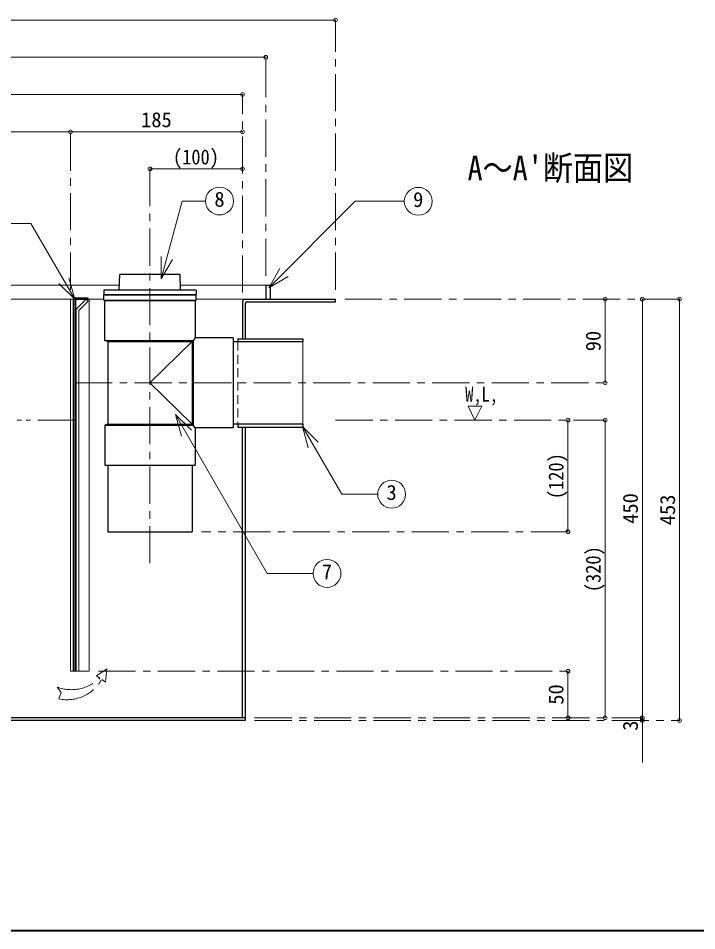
# Model space of a CAD drawing. Units: millimetres at full size, sheet at 1:8. Extents: x -1701 to 1539, y -1061 to 1187.
# Drawn here: x -827 to -97, y -1061 to -80 of the extents above; entities that cross this region are included whole.
import ezdxf
from ezdxf.enums import TextEntityAlignment as Align

# ---------------------------------------------------------------- set-up
doc = ezdxf.new("R2010")
doc.units = ezdxf.units.MM
doc.header["$LTSCALE"] = 8
doc.header["$PDMODE"] = 32
doc.header["$PDSIZE"] = 4
for name, pattern in [('CHAIN1', [8, 5, -1, 1, -1]), ('DASHED1', [1.8, 1.2, -0.6]), ('DOUBLE_CHAIN1', [8.8, 5, -1, 0.6, -0.6, 0.6, -1])]:
    doc.linetypes.add(name, pattern=pattern)
doc.layers.add('0-0_ﾚｲﾔ1', color=4, linetype='Continuous', lineweight=9)
doc.styles.add('ＭＳ ゴシック', font='')
doc.styles.get('ＭＳ ゴシック').set_extended_font_data('MS Gothic')

msp = doc.modelspace()

# ---------------------------------------------------------------- linework, layer by layer
at = {"layer": '0-0_ﾚｲﾔ1'}
for p, q in [((-1385.972, -81.763), (-485.972, -81.763)), ((-560.972, -121.763), (-1310.972, -121.763)), ((-1285.972, -161.763), (-585.972, -161.763)), ((-770.972, -201.763), (-940.972, -201.763)), ((-585.972, -201.763), (-770.972, -201.763)), ((-685.472, -241.763), (-585.972, -241.763)), ((-935.722, -366.763), (-718.311, -366.763)), ((-652.634, -366.763), (-560.972, -366.763)), ((-935.722, -381.763), (-770.972, -381.763)), ((-767.972, -381.763), (-767.222, -381.763)), ((-752.222, -381.763), (-734.972, -381.763)), ((-582.972, -381.763), (-635.972, -381.763)), ((-195.972, -381.763), (-195.972, -471.763)), ((-155.972, -831.763), (-155.972, -381.763)), ((-115.972, -381.763), (-115.972, -834.763)), ((-235.972, -631.763), (-235.972, -511.763)), ((-195.972, -511.763), (-195.972, -831.763)), ((-767.972, -781.763), (-767.222, -781.763)), ((-765.722, -781.763), (-764.972, -781.763)), ((-235.972, -781.763), (-235.972, -831.763)), ((-155.972, -879.763), (-155.972, -831.763))]:
    msp.add_line(p, q, dxfattribs=at)
at = {"layer": '0-0_ﾚｲﾔ1', "linetype": 'CHAIN1'}
for p, q in [((-485.972, -371.763), (-485.972, -81.763)), ((-560.972, -356.763), (-560.972, -121.763)), ((-585.972, -374.763), (-585.972, -161.763)), ((-770.972, -371.763), (-770.972, -201.763)), ((-685.472, -241.763), (-685.472, -666.763)), ((-475.972, -381.763), (-115.972, -381.763)), ((-765.972, -471.763), (-195.972, -471.763)), ((-485.972, -511.763), (-195.972, -511.763)), ((-235.972, -631.763), (-629.972, -631.763)), ((-740.972, -781.763), (-235.972, -781.763)), ((-572.972, -831.763), (-155.972, -831.763)), ((-572.972, -834.763), (-115.972, -834.763))]:
    msp.add_line(p, q, dxfattribs=at)
at = {"layer": '0-0_ﾚｲﾔ1', "color": 7, "lineweight": 18}
for p, q in [((-673.414, -359.876), (-651.007, -276.251)), ((-625.693, -276.251), (-651.007, -276.251)), ((-557.728, -369.535), (-464.74, -276.547)), ((-411.986, -276.547), (-464.74, -276.547)), ((-813.559, -300.266), (-849.281, -300.266)), ((-766.448, -381.866), (-813.559, -300.266)), ((-673.414, -359.876), (-673.414, -335.876)), ((-673.414, -359.876), (-661.414, -339.092)), ((-557.728, -369.535), (-545.728, -348.751)), ((-766.448, -381.866), (-772.659, -358.684)), ((-557.728, -369.535), (-536.943, -357.535)), ((-766.448, -381.866), (-783.418, -364.895)), ((-770.972, -381.763), (-767.972, -381.763)), ((-770.972, -781.763), (-770.972, -381.763)), ((-767.972, -781.763), (-767.972, -381.763)), ((-764.094, -391.885), (-753.972, -381.763)), ((-753.972, -381.763), (-751.851, -383.885)), ((-761.533, -393.567), (-751.851, -383.885)), ((-764.972, -394.006), (-764.972, -781.763)), ((-761.972, -394.627), (-761.972, -781.763)), ((-520.972, -427.263), (-520.972, -516.263)), ((-343.472, -496.763), (-335.972, -511.763)), ((-343.472, -496.763), (-328.472, -496.763)), ((-335.972, -511.763), (-328.472, -496.763)), ((-657.934, -505.772), (-640.963, -522.743)), ((-657.934, -505.772), (-651.722, -528.954)), ((-657.934, -505.772), (-559.288, -676.632)), ((-521.406, -518.548), (-504.435, -535.519)), ((-521.406, -518.548), (-515.194, -541.73)), ((-521.406, -518.548), (-479.324, -591.435)), ((-440.613, -591.435), (-479.324, -591.435)), ((-510.081, -676.632), (-559.288, -676.632)), ((-767.972, -781.763), (-770.972, -781.763)), ((-761.972, -781.763), (-764.972, -781.763))]:
    msp.add_line(p, q, dxfattribs=at)
at = {"layer": '0-0_ﾚｲﾔ1', "color": 5, "lineweight": 25}
for p, q in [((-718.472, -372.263), (-717.972, -355.263)), ((-652.972, -355.263), (-717.972, -355.263)), ((-652.472, -372.263), (-652.972, -355.263)), ((-734.972, -372.263), (-734.972, -376.763)), ((-635.972, -372.263), (-734.972, -372.263)), ((-635.972, -372.263), (-635.972, -376.763)), ((-560.972, -366.763), (-555.972, -366.763)), ((-560.972, -366.763), (-560.972, -381.763)), ((-555.972, -381.763), (-555.972, -366.763)), ((-767.222, -381.763), (-767.222, -781.763)), ((-765.722, -380.263), (-752.222, -380.263)), ((-765.722, -382.513), (-765.722, -781.763)), ((-764.972, -381.763), (-752.222, -381.763)), ((-752.222, -380.263), (-752.222, -381.763)), ((-734.972, -376.763), (-635.972, -376.763)), ((-635.972, -382.763), (-635.972, -377.263)), ((-582.972, -381.763), (-485.972, -381.763)), ((-485.972, -384.763), (-485.972, -381.763)), ((-734.972, -382.763), (-635.972, -382.763)), ((-733.972, -383.263), (-636.972, -383.263)), ((-733.972, -426.263), (-733.972, -383.263)), ((-636.972, -383.263), (-636.972, -423.263)), ((-585.972, -384.763), (-585.972, -424.263)), ((-582.972, -386.263), (-582.972, -424.263)), ((-581.472, -384.763), (-485.972, -384.763)), ((-733.972, -426.263), (-638.972, -426.263)), ((-730.972, -427.263), (-733.972, -426.263)), ((-730.972, -427.263), (-639.972, -427.263)), ((-730.972, -427.263), (-730.972, -516.263)), ((-639.972, -427.263), (-638.972, -426.263)), ((-639.972, -427.263), (-639.972, -516.263)), ((-636.972, -423.263), (-638.972, -426.263)), ((-638.972, -426.263), (-638.972, -517.263)), ((-595.972, -423.263), (-636.972, -423.263)), ((-595.972, -423.263), (-595.972, -520.263)), ((-595.972, -427.263), (-520.972, -427.263)), ((-590.972, -424.263), (-520.972, -424.263)), ((-590.972, -424.263), (-590.972, -427.263)), ((-520.972, -424.263), (-520.972, -427.263)), ((-730.972, -516.263), (-733.972, -517.263)), ((-733.972, -517.263), (-638.972, -517.263)), ((-733.972, -517.263), (-733.972, -560.263)), ((-730.972, -516.263), (-639.972, -516.263)), ((-639.972, -516.263), (-638.972, -517.263)), ((-636.972, -520.263), (-638.972, -517.263)), ((-520.972, -516.263), (-595.972, -516.263)), ((-590.972, -516.263), (-590.972, -519.263)), ((-590.972, -519.263), (-520.972, -519.263)), ((-585.972, -831.763), (-585.972, -519.263)), ((-582.972, -519.263), (-582.972, -834.763)), ((-520.972, -516.263), (-520.972, -519.263)), ((-636.972, -520.263), (-636.972, -560.263)), ((-595.972, -520.263), (-636.972, -520.263)), ((-733.972, -560.263), (-636.972, -560.263)), ((-639.972, -560.263), (-639.972, -631.763)), ((-765.722, -781.763), (-767.222, -781.763)), ((-582.972, -831.763), (-1288.972, -831.763)), ((-582.972, -834.763), (-1288.972, -834.763))]:
    msp.add_line(p, q, dxfattribs=at)
at = {"layer": '0-0_ﾚｲﾔ1', "linetype": 'DASHED1'}
msp.add_line((-590.972, -427.263), (-590.972, -516.263), dxfattribs=at)
at = {"layer": '0-0_ﾚｲﾔ1', "linetype": 'DOUBLE_CHAIN1'}
for p, q in [((-765.972, -511.763), (-1275.972, -511.763)), ((-742.9, -786.857), (-731.723, -779.22)), ((-733.213, -793.564), (-731.723, -779.22)), ((-742.9, -786.857), (-739.431, -789.259)), ((-737.39, -790.672), (-733.213, -793.564))]:
    msp.add_line(p, q, dxfattribs=at)
at = {"layer": '0-0_ﾚｲﾔ1', "color": 1, "lineweight": 40}
msp.add_line((1539.028, -1060.763), (-1700.972, -1060.763), dxfattribs=at)
at = {"layer": '0-0_ﾚｲﾔ1'}
for points in [[(-761.972, -781.763), (-750.972, -781.763), (-750.972, -381.763)], [(-639.972, -427.263), (-685.472, -471.763), (-639.972, -516.263)]]:
    msp.add_lwpolyline(points, dxfattribs=at)
at = {"layer": '0-0_ﾚｲﾔ1', "color": 5, "lineweight": 25}
for points in [[(-734.972, -382.763), (-734.972, -377.263), (-635.972, -377.263)], [(-730.972, -560.263), (-730.972, -631.763), (-639.972, -631.763)]]:
    msp.add_lwpolyline(points, dxfattribs=at)
at = {"layer": '0-0_ﾚｲﾔ1', "linetype": 'DOUBLE_CHAIN1'}
msp.add_lwpolyline([(-785.296, -798.789), (-781.023, -804.651), (-783.456, -811.467)], dxfattribs=at)
at = {"layer": '0-0_ﾚｲﾔ1', "color": 7, "lineweight": 18}
for centre in [(-610.693, -276.251), (-396.986, -276.547), (-425.613, -591.435), (-495.081, -676.632)]:
    msp.add_circle(centre, 15, dxfattribs=at)
at = {"layer": '0-0_ﾚｲﾔ1', "color": 5, "lineweight": 25}
for centre, radius in [((-765.722, -381.763), 1.5), ((-764.972, -382.513), 0.75), ((-582.972, -384.763), 3), ((-581.472, -386.263), 1.5)]:
    msp.add_arc(centre, radius, 90, 180, dxfattribs=at)
at = {"layer": '0-0_ﾚｲﾔ1', "color": 7, "lineweight": 18}
for centre, radius in [((-761.972, -394.006), 3), ((-760.472, -394.627), 1.5)]:
    msp.add_arc(centre, radius, 135, 180, dxfattribs=at)
at = {"layer": '0-0_ﾚｲﾔ1', "linetype": 'DOUBLE_CHAIN1'}
for centre, radius, start, end in [((-769.883, -757.836), 43.758, 249.37581, 314.10079), ((-774.616, -769.628), 42.763, 258.06872, 330.51954)]:
    msp.add_arc(centre, radius, start, end, dxfattribs=at)
at = {"layer": '0-0_ﾚｲﾔ1', "color": 1}
for p in [(-485.972, -81.763), (-560.972, -121.763), (-585.972, -161.763), (-770.972, -201.763), (-585.972, -201.763), (-685.472, -241.763), (-585.972, -241.763), (-195.972, -381.763), (-155.972, -381.763), (-115.972, -381.763), (-195.972, -471.763), (-235.972, -511.763), (-195.972, -511.763), (-235.972, -631.763), (-235.972, -781.763), (-235.972, -831.763), (-195.972, -831.763), (-155.972, -831.763), (-155.972, -834.763), (-115.972, -834.763)]:
    msp.add_point(p, dxfattribs=at)

# ---------------------------------------------------------------- texts
at = {"layer": '0-0_ﾚｲﾔ1', "color": 7, "style": 'ＭＳ ゴシック'}
for s, p in [('185', (-694.972, -201.763)), ('8', (-616.193, -287.251)), ('9', (-402.486, -287.547)), ('3', (-431.113, -602.435)), ('7', (-500.581, -687.632))]:
    msp.add_text(s, height=16.13, dxfattribs=at).set_placement(p, align=Align.BOTTOM_LEFT)
for s, height, width, p in [('(100)', 16.13, 0.9, (-660.722, -241.763)), ("A～A'断面図", 26.39, 0.9, (-343.972, -261.763)), ('W,L,', 16.13, 0.8, (-346.472, -496.763))]:
    msp.add_text(s, height=height, dxfattribs=dict(at, width=width)).set_placement(p, align=Align.BOTTOM_LEFT)
for s, p in [('90', (-195.972, -437.763)), ('450', (-155.972, -623.263)), ('453', (-115.972, -624.763)), ('50', (-235.972, -817.763)), ('3', (-155.972, -845.763))]:
    msp.add_text(s, height=16.13, rotation=90, dxfattribs=at).set_placement(p, align=Align.BOTTOM_LEFT)
at = {"layer": '0-0_ﾚｲﾔ1', "color": 7, "style": 'ＭＳ ゴシック', "width": 0.9}
for s, p in [('(120)', (-235.972, -596.763)), ('(320)', (-195.972, -696.763))]:
    msp.add_text(s, height=16.13, rotation=90, dxfattribs=at).set_placement(p, align=Align.BOTTOM_LEFT)

doc.saveas('drawing.dxf')
